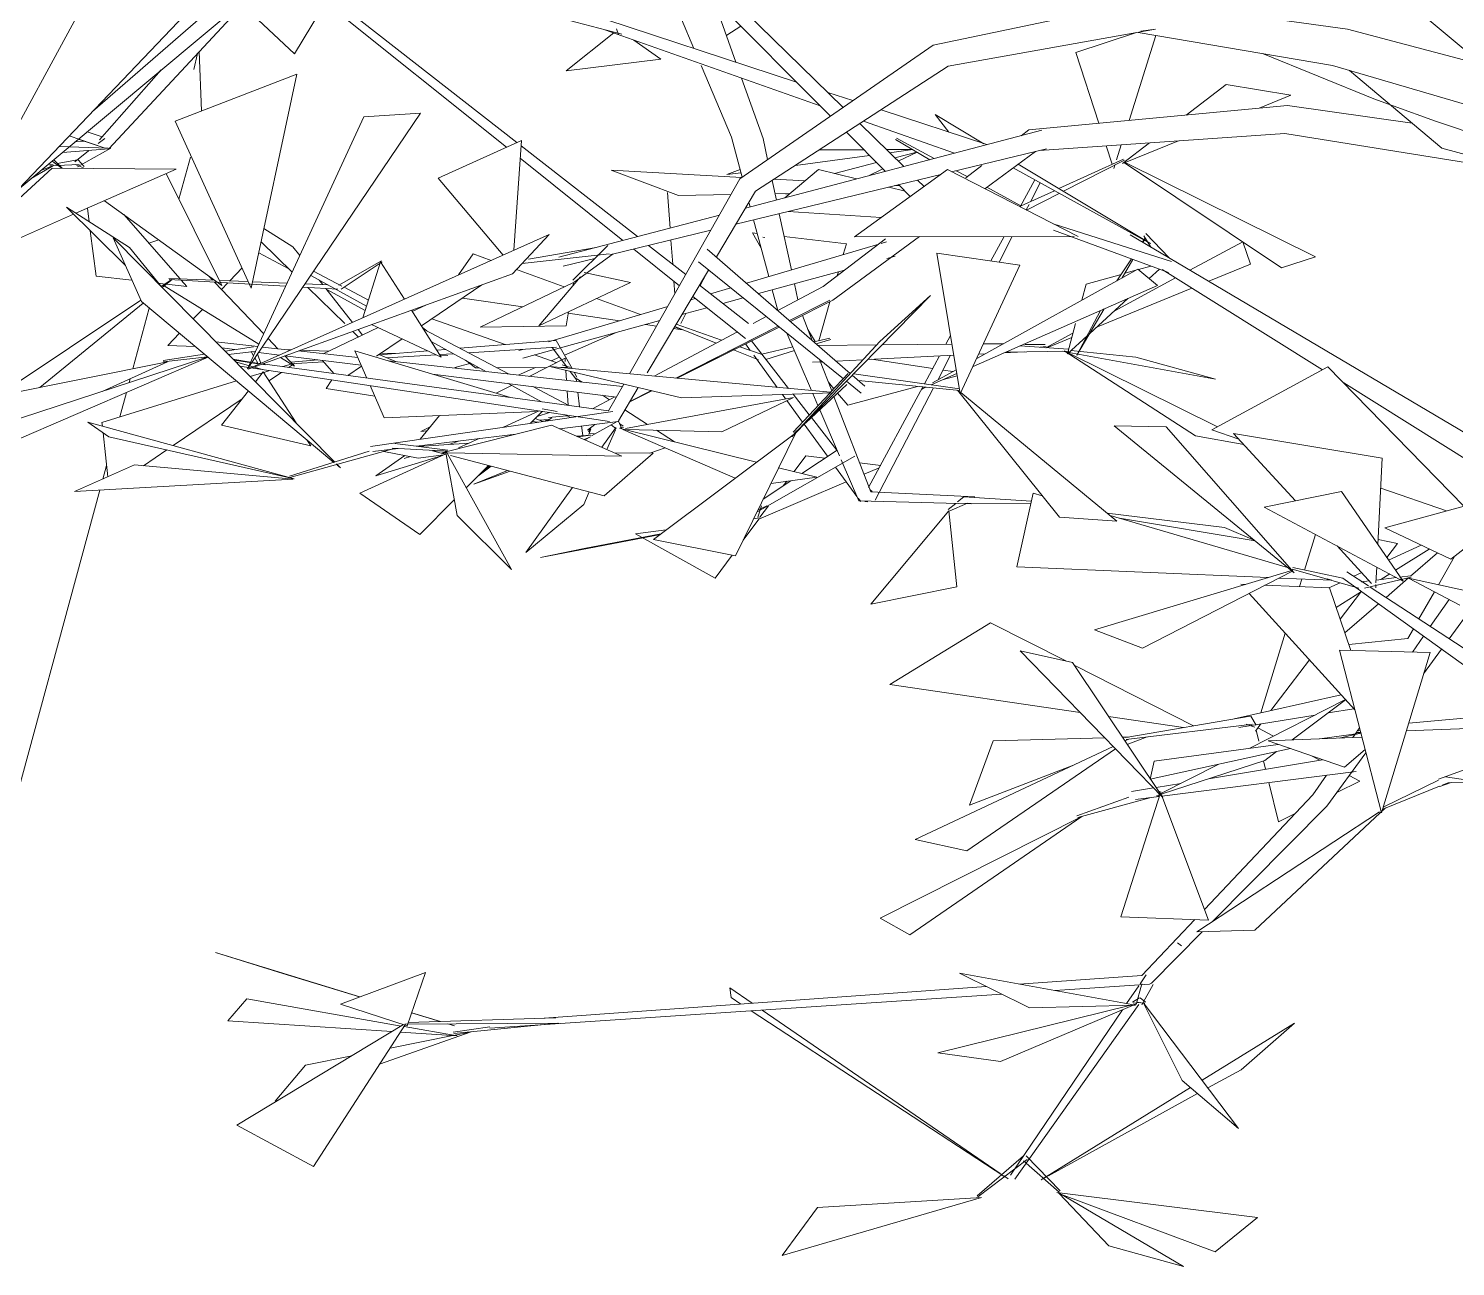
# Model space of a CAD drawing. Header units: millimetres. Extents: x 78096 to 288885, y -20632 to 149556.
# Drawn here: x 250779 to 251316, y 91794 to 92259 of the extents above; entities that cross this region are included whole.
import ezdxf

# ---------------------------------------------------------------- set-up
doc = ezdxf.new("R2010")
doc.units = ezdxf.units.MM
doc.layers.add('G-IMPT', color=8, linetype='Continuous', lineweight=9)
doc.layers.add('L-PLNT', color=71, linetype='Continuous', lineweight=9)

# ---------------------------------------------------------------- blocks, each defined once
blk = doc.blocks.new('ZZ-V - Tree Broadleaf 1 - 3dtree rotund SIMPLU-4826034-TOMH A-A')
at = {"layer": 'G-IMPT'}
for p, q in [((25630.05, 92245.21), (25528.63, 92330.19)), ((25303.89, 92306.9), (25384.49, 92226)), ((25308.05, 92308.74), (25389.27, 92229.31)), ((25182.88, 92249.42), (25201.32, 92279.81)), ((25106.95, 92227.8), (25163.09, 92276.54)), ((25173.56, 92278.8), (25113.08, 92213.76)), ((25233.92, 92275.75), (25306.03, 92256.79)), ((25078.88, 92198.36), (25165.77, 92270.92)), ((25194.64, 92268.8), (25262.68, 92214.33)), ((25502.34, 92269.26), (25423.09, 92252.69)), ((25578.98, 92258.67), (25502.34, 92269.26)), ((25049.01, 92167.67), (25101.65, 92264.66)), ((25141.61, 92264.16), (25050.22, 92168.31)), ((25182.88, 92249.42), (25163.3, 92267.77)), ((25290.83, 92265.38), (25371.73, 92238.81)), ((25207.92, 92261.8), (25266.53, 92216.08)), ((25299.64, 92258.47), (25380.6, 92229.9)), ((25304.03, 92258.86), (25304.73, 92256.76)), ((25506.76, 92258.67), (25428.81, 92244.77)), ((25573.36, 92245.07), (25500.19, 92257.5)), ((25501.18, 92257.93), (25506.76, 92258.67)), ((25661.13, 92237.02), (25578.98, 92258.67)), ((25285.05, 92243), (25303.02, 92257.28)), ((25310.56, 92254.62), (25320.74, 92247.44)), ((25423.09, 92252.69), (25350.44, 92202.46)), ((25285.05, 92243), (25320.74, 92247.44)), ((25588.83, 92232.54), (25546.98, 92249.55)), ((25132.78, 92243.37), (25109.58, 92217.12)), ((25183.82, 92241.84), (25138.01, 92224.17)), ((25183.82, 92241.84), (25166.65, 92161.35)), ((25428.81, 92244.77), (25356.36, 92197.79)), ((25653.15, 92221.66), (25573.36, 92245.07)), ((25614.49, 92213.99), (25579.73, 92243.21)), ((25383.52, 92234.94), (25392.94, 92231.85)), ((25596.13, 92229.88), (25588.83, 92232.54)), ((25230.28, 92227.16), (25165.25, 92131.01)), ((25209, 92225.73), (25165.25, 92131.01)), ((25209, 92225.73), (25230.28, 92227.16)), ((25403.52, 92228.37), (25443.27, 92215.32)), ((25423.84, 92226.67), (25428.98, 92220.01)), ((25423.84, 92226.67), (25442.22, 92215.66)), ((25556.38, 92230.01), (25459.15, 92220.9)), ((25603.32, 92223.38), (25556.38, 92230.01)), ((25612.13, 92224.08), (25596.13, 92229.88)), ((25104.93, 92220.12), (25110.57, 92218.24)), ((25166.65, 92161.35), (25138.01, 92224.17)), ((25352.53, 92191.39), (25464.02, 92220.71)), ((25390.52, 92219.94), (25405.18, 92205.24)), ((25395.53, 92223.19), (25412.05, 92207.04)), ((25396.98, 92224.13), (25431.16, 92212.07)), ((25459.15, 92220.9), (25456.2, 92218.65)), ((25612.13, 92224.08), (25642.28, 92214.03)), ((25112.83, 92213.94), (25094.36, 92214.59)), ((25098.14, 92218.56), (25111.39, 92214.05)), ((25111.39, 92214.05), (25098.14, 92218.56)), ((25103.89, 92216.61), (25100.36, 92216.3)), ((25101.6, 92217.34), (25111.28, 92214.04)), ((25109.04, 92215.72), (25111.52, 92217.64)), ((25236.96, 92202.7), (25268.28, 92216.86)), ((25268.28, 92216.86), (25265.43, 92175.58)), ((25268.14, 92214.82), (25311.87, 92180.7)), ((25555.37, 92219.49), (25463.07, 92213.11)), ((25646.67, 92204.83), (25555.37, 92219.49)), ((25092.36, 92209.62), (25095.48, 92206.45)), ((25093.69, 92208.27), (25101.36, 92209.57)), ((25113.08, 92213.76), (25095.64, 92212.36)), ((25100.24, 92208.86), (25105.48, 92212.94)), ((25101.31, 92207), (25113.84, 92214)), ((25103.8, 92207.03), (25101.52, 92209.55)), ((25267.82, 92210.22), (25306.46, 92179.28)), ((25430.09, 92205.09), (25465.8, 92213.77)), ((25461.68, 92212.77), (25442.54, 92198.72)), ((25726.27, 92183.76), (25614.49, 92213.99)), ((25091.79, 92206.48), (25048.31, 92166.55)), ((25083.85, 92202.51), (25092.33, 92207.4)), ((25087.51, 92205.57), (25092.33, 92207.4)), ((25090.78, 92207.77), (25092.13, 92208)), ((25090.92, 92207.35), (25101.91, 92207.83)), ((25091.72, 92209.09), (25095.36, 92206.45)), ((25091.79, 92206.48), (25138.45, 92206.06)), ((25103.54, 92206.61), (25100.45, 92207.84)), ((25138.45, 92206.06), (25100.71, 92189.52)), ((25134.81, 92204.17), (25155.63, 92162.35)), ((25348.93, 92185.37), (25425.97, 92204.09)), ((25380.01, 92205.97), (25367.35, 92195.29)), ((25380.01, 92205.97), (25394.35, 92202.39)), ((25393.56, 92180.68), (25428.49, 92205.91)), ((25428.49, 92205.91), (25477.7, 92180.74)), ((25441.41, 92207.4), (25435.41, 92202.83)), ((25453.2, 92206.55), (25504.96, 92178.01)), ((25455.1, 92207.95), (25504.61, 92178.29)), ((25236.96, 92202.7), (25261.38, 92173.77)), ((25350.44, 92202.46), (25308.96, 92129.11)), ((25406.48, 92199.36), (25412.54, 92197.84)), ((25410.15, 92200.25), (25414.54, 92195.84)), ((25417.23, 92201.97), (25419.7, 92199.56)), ((25155.63, 92162.35), (25111.43, 92194.22)), ((25356.36, 92197.79), (25341.58, 92173.07)), ((25099.84, 92189.14), (25049.98, 92167.28)), ((25097.13, 92191.81), (25120.85, 92176.57)), ((25097.13, 92191.81), (25119.3, 92169.88)), ((25105.67, 92186.33), (25105.01, 92191.41)), ((25139.91, 92164.83), (25118.7, 92188.98)), ((25282.38, 92172.95), (25342.72, 92188.81)), ((25403.56, 92187.9), (25368.57, 92190.14)), ((25108.32, 92165.8), (25106.11, 92182.93)), ((25182.31, 92176.93), (25171.43, 92183.73)), ((25301.58, 92173.87), (25339.47, 92183.08)), ((25468.27, 92185.57), (25512.73, 92171.35)), ((25468.34, 92183.2), (25511.69, 92167.18)), ((25114.7, 92180.2), (25198.06, 92095.94)), ((25114.7, 92180.2), (25125.36, 92156.29)), ((25128.15, 92178.21), (25131.88, 92179.48)), ((25278.69, 92181.51), (25167.92, 92132.01)), ((25182.03, 92167.34), (25170.36, 92178.72)), ((25182.31, 92176.93), (25184.93, 92173.61)), ((25278.69, 92181.51), (25264.86, 92166.71)), ((25287.62, 92164.34), (25300.81, 92177.33)), ((25316.11, 92177.4), (25330.09, 92166.49)), ((25352.93, 92163.2), (25402.64, 92177.9)), ((25405.25, 92179.88), (25381.72, 92161.98)), ((25417.98, 92180.7), (25385.39, 92156.79)), ((25393.56, 92180.68), (25476.2, 92180.74)), ((25403.56, 92178.17), (25405.55, 92178.76)), ((25497.26, 92181.38), (25626.76, 92104.86)), ((25502.92, 92180.21), (25501.88, 92178.65)), ((25502.05, 92178.55), (25502.97, 92180.12)), ((25502.43, 92181), (25505, 92176.81)), ((25503.14, 92181.85), (25511.86, 92172.75)), ((25120.85, 92176.57), (25133.02, 92161.68)), ((25169.5, 92174.68), (25180.79, 92168.55)), ((25215.61, 92171.62), (25199.57, 92162.45)), ((25268.56, 92170.67), (25301.25, 92174.21)), ((25270.96, 92172.21), (25296.32, 92176.61)), ((25284.01, 92169.6), (25295.89, 92172.49)), ((25292.77, 92166.98), (25302.82, 92174.27)), ((25310.51, 92176.04), (25327.71, 92162.27)), ((25391.97, 92129.22), (25338.16, 92176.05)), ((25405.73, 92172.5), (25407.27, 92172.92)), ((25407.44, 92172.97), (25408.85, 92173.35)), ((25424.47, 92174.55), (25455.77, 92170.02)), ((25424.47, 92174.55), (25433.35, 92121.58)), ((25497.7, 92172.35), (25492.22, 92164.12)), ((25494.26, 92165.24), (25498.29, 92172.13)), ((25163.2, 92168.92), (25158.57, 92164.09)), ((25165.45, 92130.91), (25264.86, 92166.71)), ((25190.07, 92167.7), (25200.74, 92162.1)), ((25215.84, 92171.25), (25200.5, 92160.91)), ((25208.59, 92150.19), (25215.28, 92171.29)), ((25224.26, 92157.18), (25215.28, 92171.29)), ((25288.11, 92163.59), (25292.62, 92166.87)), ((25309.31, 92163.42), (25291.83, 92167.18)), ((25338.64, 92168.16), (25315.52, 92129.48)), ((25389.35, 92127.29), (25334.87, 92171.19)), ((25357.42, 92159.29), (25389.83, 92168.15)), ((25455.77, 92170.02), (25433.35, 92121.58)), ((25439.51, 92134.9), (25500.16, 92168.52)), ((25507.46, 92162.37), (25500.16, 92168.52)), ((25509.23, 92168.29), (25569.59, 92130.65)), ((25121.79, 92164.28), (25108.32, 92165.8)), ((25134.22, 92162.89), (25131.81, 92163.16)), ((25132.81, 92161.94), (25136.73, 92164.55)), ((25133.16, 92161.54), (25136.85, 92164.55)), ((25133.93, 92162.16), (25169.53, 92140.27)), ((25142.42, 92161.97), (25134.74, 92162.83)), ((25135.67, 92164.99), (25152.91, 92164.31)), ((25179.59, 92162.06), (25135.73, 92164.61)), ((25142.42, 92161.97), (25140.33, 92164.35)), ((25150.75, 92165.87), (25152.2, 92164.34)), ((25152.89, 92163.61), (25171.34, 92144.2)), ((25154.69, 92164.24), (25165.53, 92163.81)), ((25157.84, 92163.33), (25155.49, 92160.88)), ((25167.16, 92163.75), (25180.14, 92163.23)), ((25199.25, 92160.91), (25186, 92161.68)), ((25186.87, 92162.97), (25195.36, 92162.63)), ((25201.79, 92148.07), (25187.94, 92161.57)), ((25189, 92166.11), (25210, 92154.62)), ((25192.24, 92164.34), (25193.53, 92162.7)), ((25194.74, 92161.17), (25204.76, 92148.47)), ((25201.59, 92161.65), (25210.71, 92156.85)), ((25230.63, 92147.17), (25253.43, 92162.6)), ((25287.89, 92163.52), (25252.81, 92146.63)), ((25290.5, 92165.62), (25274.78, 92147.18)), ((25309.31, 92163.42), (25274.78, 92147.18)), ((25287.68, 92162.32), (25287.89, 92163.52)), ((25335.24, 92162.47), (25353.7, 92148.07)), ((25339.42, 92159.21), (25346.97, 92161.44)), ((25381.72, 92161.98), (25364.7, 92152.95)), ((25507.46, 92162.37), (25438.13, 92131.91)), ((25070.98, 92120.72), (25125.12, 92156.82)), ((25087.19, 92123.98), (25126.04, 92155.72)), ((25197.74, 92095.84), (25125.36, 92156.29)), ((25195.02, 92160.81), (25209.47, 92152.96)), ((25331.97, 92157), (25333.66, 92157.5)), ((25332.72, 92158.25), (25352.58, 92142.35)), ((25344.02, 92155.62), (25351.61, 92157.7)), ((25384.22, 92156.88), (25369.04, 92149.17)), ((25384.22, 92156.88), (25369.06, 92149.16)), ((25385.39, 92156.79), (25369.45, 92148.81)), ((25422.07, 92158.54), (25369.97, 92105.4)), ((25422.07, 92158.54), (25403.07, 92141.25)), ((25148.27, 92153.34), (25144.82, 92149.75)), ((25238.1, 92135.43), (25226.89, 92153.04)), ((25227.21, 92152.54), (25232.53, 92155.07)), ((25278.48, 92141.19), (25323.28, 92154.43)), ((25285.06, 92147.19), (25285.97, 92152.44)), ((25328.63, 92151.42), (25338.04, 92153.99)), ((25360.36, 92150.65), (25355.48, 92148.07)), ((25477.19, 92136.14), (25487.41, 92153.56)), ((25477.19, 92136.14), (25486.04, 92152.96)), ((25193.75, 92136.69), (25214.43, 92146.49)), ((25207.01, 92142.97), (25204.84, 92145.09)), ((25206.85, 92145.82), (25208.53, 92143.69)), ((25211.94, 92147.65), (25238.1, 92135.43)), ((25231.01, 92146.57), (25232.68, 92145.3)), ((25231.38, 92145.98), (25263.7, 92128.98)), ((25234.57, 92149.84), (25262.1, 92140.14)), ((25285.06, 92147.19), (25252.81, 92146.63)), ((25268.76, 92135.04), (25320.28, 92149.13)), ((25349.6, 92144.95), (25318.15, 92128.27)), ((25364.84, 92147.04), (25326.39, 92127.52)), ((25364.86, 92147.02), (25326.53, 92127.51)), ((25365.25, 92146.71), (25326.81, 92127.48)), ((25139.65, 92144.36), (25135.22, 92139.74)), ((25135.22, 92139.74), (25145.61, 92139.38)), ((25153.35, 92141.14), (25169.13, 92139.4)), ((25173, 92142.46), (25176.7, 92138.56)), ((25213.74, 92135.75), (25223.41, 92142.29)), ((25234.37, 92141.29), (25255.12, 92129.93)), ((25245.13, 92138.75), (25281.17, 92141.7)), ((25287.3, 92131.09), (25281.39, 92141.62)), ((25369.97, 92105.4), (25403.07, 92141.25)), ((25072.94, 92110.26), (25150.3, 92135.46)), ((25150.42, 92135.36), (25075.62, 92103.06)), ((25133.49, 92134.12), (25149.06, 92136.49)), ((25133.57, 92133.67), (25150.22, 92135.53)), ((25155.61, 92138.85), (25160.52, 92138.24)), ((25156.78, 92137.67), (25167.56, 92139.32)), ((25158.03, 92136.4), (25167.88, 92137.5)), ((25159.72, 92134.7), (25166.41, 92133.51)), ((25160.08, 92134.33), (25166.39, 92133.47)), ((25160.38, 92134.26), (25169.16, 92132.93)), ((25167.53, 92135.93), (25166.65, 92137.5)), ((25166.82, 92137.46), (25168.16, 92137.29)), ((25169.11, 92133.1), (25168, 92135.08)), ((25170.29, 92133.07), (25169.06, 92136.64)), ((25169.4, 92137.14), (25177.22, 92136.17)), ((25170.8, 92139.21), (25181.42, 92138.04)), ((25177.62, 92135.29), (25182.9, 92132.04)), ((25179.25, 92135.88), (25182.9, 92132.04)), ((25179.32, 92135.9), (25207.99, 92132.34)), ((25180.26, 92138.17), (25181.6, 92138.13)), ((25181.65, 92133.56), (25191.64, 92134.37)), ((25184.36, 92137.72), (25206.71, 92135.26)), ((25185.15, 92138), (25195.74, 92137.63)), ((25197.77, 92129.21), (25193.39, 92134.15)), ((25210.09, 92127.54), (25205.61, 92137.78)), ((25205.61, 92137.78), (25264.15, 92120.2)), ((25214.64, 92136.36), (25221.26, 92133.66)), ((25214.85, 92136.27), (25233.09, 92137.76)), ((25215.51, 92136.95), (25220.82, 92136.76)), ((25236.23, 92136.3), (25217.61, 92135.15)), ((25218.22, 92133.99), (25306.24, 92124.3)), ((25236.43, 92138.04), (25239.8, 92138.31)), ((25242.74, 92136.7), (25237.49, 92136.38)), ((25237.62, 92136.18), (25240.55, 92136.07)), ((25247.18, 92134.28), (25250.95, 92131.41)), ((25281.52, 92139.1), (25248.36, 92137.05)), ((25267.34, 92137.89), (25268.77, 92138.31)), ((25271.15, 92128.16), (25284.7, 92135.07)), ((25273.15, 92136.24), (25281.34, 92133.36)), ((25285.71, 92131.24), (25279.84, 92139.03)), ((25284.7, 92135.07), (25284.78, 92133.79)), ((25135.19, 92133.64), (25063.4, 92119.19)), ((25110.58, 92122.52), (25135.19, 92133.64)), ((25160.76, 92133.65), (25170.93, 92130.78)), ((25162.38, 92132.01), (25301.45, 92111.23)), ((25167.64, 92131.89), (25165.45, 92130.91)), ((25170.89, 92129.49), (25166.28, 92128.07)), ((25166.87, 92133.41), (25170.07, 92132.97)), ((25168.23, 92126.1), (25171.18, 92129.87)), ((25170.51, 92132.73), (25171.94, 92132.51)), ((25170.88, 92132.86), (25301.04, 92115.19)), ((25171.18, 92129.87), (25183.49, 92110.67)), ((25173.6, 92130.33), (25171.33, 92129.63)), ((25173.32, 92126.52), (25177.98, 92129.68)), ((25181.65, 92132.81), (25178.47, 92131.83)), ((25180.72, 92131.53), (25182.9, 92133)), ((25193.82, 92133.67), (25181.65, 92132.92)), ((25203.02, 92128.5), (25208.15, 92131.97)), ((25234.84, 92129), (25304.03, 92120.4)), ((25252.42, 92131.41), (25250.95, 92131.41)), ((25277.6, 92131.45), (25259.07, 92131.42)), ((25328.49, 92120.13), (25278.98, 92131.85)), ((25384.56, 92122.21), (25278.98, 92131.85)), ((25285.54, 92131.47), (25283.23, 92131.46)), ((25283.63, 92132.55), (25285.11, 92132.03)), ((25285, 92130.43), (25285.25, 92126.61)), ((25285.46, 92131.91), (25286.71, 92131.47)), ((25288.69, 92127.27), (25286.6, 92130.05)), ((25289.1, 92127.87), (25288.08, 92129.7)), ((25384.31, 92121.95), (25391.18, 92129.24)), ((25433.04, 92123.47), (25393.25, 92129.15)), ((25432.07, 92129.24), (25422.39, 92124.99)), ((25422.93, 92125.7), (25431.84, 92130.64)), ((25571.63, 92131.76), (25527.9, 92108.03)), ((25571.63, 92131.76), (25622.75, 92079.36)), ((25161.07, 92126.47), (25110.51, 92110.87)), ((25196.98, 92126.84), (25194.86, 92123.58)), ((25213.1, 92120.68), (25194.86, 92123.58)), ((25216.63, 92112.61), (25211.34, 92124.69)), ((25258.72, 92121.83), (25264.52, 92124.79)), ((25263.28, 92125.46), (25275.79, 92118.62)), ((25272.6, 92124.3), (25286.07, 92117.22)), ((25289.04, 92126.19), (25288.9, 92127.42)), ((25288.9, 92127.42), (25291.16, 92125.96)), ((25306.78, 92125.27), (25301.07, 92115.16)), ((25312.23, 92123.98), (25304.72, 92111.42)), ((25375.18, 92110.71), (25390.65, 92125.05)), ((25396.02, 92121.91), (25390.51, 92126.35)), ((25397.46, 92124.45), (25392.7, 92128.58)), ((25433.14, 92122.85), (25395, 92126.59)), ((25418.81, 92123.42), (25420.09, 92124.13)), ((25420.37, 92124.1), (25418.81, 92123.42)), ((25577.57, 92125.68), (25626.24, 92095.32)), ((25137.28, 92102.15), (25163.2, 92119.68)), ((25155.5, 92109.84), (25165.57, 92122.71)), ((25285.5, 92122.7), (25285.85, 92117.33)), ((25290.11, 92116.67), (25289.49, 92122.2)), ((25303.43, 92120.47), (25295.01, 92116.01)), ((25298.76, 92121.05), (25301.36, 92119.37)), ((25370.6, 92120.27), (25307.37, 92108.53)), ((25317.38, 92122.76), (25309, 92118.57)), ((25317.26, 92122.79), (25309.01, 92118.59)), ((25317.14, 92122.82), (25309.1, 92118.74)), ((25328.49, 92120.13), (25385.24, 92121.94)), ((25370.6, 92120.27), (25343.7, 92107.36)), ((25370.42, 92107.19), (25384.27, 92121.91)), ((25432.29, 92122.99), (25470.71, 92075.18)), ((25492.2, 92073.78), (25433.49, 92122.12)), ((25211.5, 92101.82), (25302.64, 92114.95)), ((25216.63, 92112.61), (25274.31, 92114.9)), ((25230.13, 92104.51), (25237.43, 92113.44)), ((25274.94, 92115.19), (25261.57, 92109.04)), ((25271.56, 92110.48), (25276.07, 92115.02)), ((25274.2, 92113.14), (25278.82, 92114.61)), ((25276.04, 92116.01), (25281.75, 92114.92)), ((25277.94, 92111.4), (25279.71, 92112.59)), ((25285.39, 92113.36), (25278.4, 92112.65)), ((25284.73, 92113.72), (25286.68, 92112.66)), ((25307.21, 92115.59), (25315.74, 92110.08)), ((25105.17, 92110.93), (25113.1, 92105.42)), ((25105.17, 92110.93), (25182.85, 92089.69)), ((25110.66, 92109.43), (25110.51, 92110.87)), ((25155.5, 92109.84), (25189.02, 92102.05)), ((25230.47, 92107.44), (25233.99, 92109.23)), ((25230.47, 92107.44), (25232.7, 92107.65)), ((25238.35, 92099.48), (25279.53, 92109.87)), ((25261.02, 92108.96), (25262.23, 92109.34)), ((25274.55, 92110.91), (25272.33, 92111.26)), ((25273.43, 92112.36), (25276.35, 92111.17)), ((25275.08, 92111.69), (25278.38, 92112)), ((25277.09, 92111.46), (25278.38, 92112)), ((25305.99, 92098.19), (25279.53, 92109.87)), ((25282.62, 92108.5), (25304.67, 92111.2)), ((25291.32, 92105.88), (25290.91, 92109.52)), ((25295.83, 92110.12), (25293.16, 92107.88)), ((25293.52, 92107.26), (25294.3, 92108.53)), ((25293.62, 92106.32), (25294.37, 92108.44)), ((25304.25, 92111.16), (25294.58, 92105.82)), ((25298.49, 92101.5), (25303.66, 92108.66)), ((25300.45, 92100.63), (25303.62, 92108.09)), ((25303.87, 92108.49), (25302.05, 92109.95)), ((25303.16, 92109.05), (25303.93, 92108.83)), ((25305.99, 92108.45), (25304.84, 92111.35)), ((25306.52, 92108.37), (25305.22, 92108.69)), ((25306.59, 92109.39), (25305.26, 92110.28)), ((25306.71, 92108.96), (25305.35, 92108.85)), ((25348.69, 92089.89), (25306.43, 92108.17)), ((25356.7, 92095.89), (25306.53, 92108.37)), ((25343.7, 92107.36), (25307.37, 92108.16)), ((25319.12, 92107.9), (25325.82, 92103.57)), ((25370.82, 92106.67), (25373.07, 92108.76)), ((25510.82, 92109.18), (25491.22, 92109.53)), ((25491.22, 92109.53), (25558.95, 92054.3)), ((25510.82, 92109.18), (25558.95, 92054.3)), ((25538.11, 92104.51), (25527.9, 92108.03)), ((25112.66, 92090.38), (25110.93, 92106.94)), ((25113.1, 92105.42), (25182.85, 92089.69)), ((25187.54, 92104.36), (25189.02, 92102.05)), ((25240.63, 92100.46), (25220.61, 92102.94)), ((25228.85, 92101.92), (25266.12, 92106.48)), ((25229.51, 92101.84), (25248.64, 92103.09)), ((25240.95, 92102.59), (25244.66, 92103.77)), ((25252.35, 92104.8), (25244.66, 92101.26)), ((25288.91, 92105.73), (25294.4, 92106.09)), ((25294.28, 92106.02), (25289.64, 92105.4)), ((25294.24, 92105.41), (25291.83, 92104.44)), ((25292.11, 92104.31), (25294.24, 92105.41)), ((25294.04, 92106.51), (25295.6, 92106.63)), ((25317.93, 92066.81), (25371.31, 92106.85)), ((25348.84, 92060.75), (25371.44, 92106.95)), ((25592.06, 92097.4), (25536.08, 92106.71)), ((25559.41, 92081.39), (25536.08, 92106.71)), ((25126.07, 92094.57), (25134.86, 92100.51)), ((25180.99, 92090.6), (25211.02, 92100)), ((25181.18, 92090.2), (25219.57, 92100.79)), ((25239.57, 92098.92), (25207.55, 92084.2)), ((25212.44, 92099.92), (25221.94, 92101.08)), ((25213.45, 92090.78), (25238.56, 92098.46)), ((25224.39, 92098.42), (25213.45, 92090.78)), ((25216.53, 92099.95), (25229.44, 92097.44)), ((25240.41, 92100.04), (25219.69, 92101.2)), ((25224.22, 92097.28), (25226.5, 92098.01)), ((25239.12, 92098.72), (25229.44, 92097.44)), ((25239.2, 92100.11), (25234.86, 92100.16)), ((25234.86, 92100.16), (25239.97, 92098.82)), ((25239.86, 92099.45), (25238.35, 92099.48)), ((25239.72, 92100.23), (25244.08, 92075.84)), ((25264.49, 92055.55), (25239.78, 92100.14)), ((25305.99, 92098.19), (25240.43, 92099.44)), ((25241.56, 92098.4), (25299.43, 92083.22)), ((25317.83, 92099.25), (25299.43, 92083.22)), ((25317.83, 92099.25), (25303.21, 92099.41)), ((25316.61, 92099.27), (25322.39, 92101.27)), ((25592.06, 92097.4), (25590.4, 92064.93)), ((25122.73, 92094.87), (25100.23, 92084.85)), ((25122.73, 92094.87), (25182.43, 92089.57)), ((25198.71, 92095.29), (25200.19, 92093.8)), ((25200.19, 92093.8), (25198.96, 92094.82)), ((25247.49, 92086.23), (25255.85, 92094.65)), ((25263.04, 92092.77), (25250.38, 92087.64)), ((25264.01, 92092.51), (25250.38, 92087.64)), ((25251.86, 92090.63), (25256.86, 92094.39)), ((25256.37, 92094.52), (25254, 92092.79)), ((25379.34, 92090.26), (25365.02, 92093.82)), ((25182.43, 92089.57), (25100.23, 92084.85)), ((25269.93, 92062), (25287.53, 92086.34)), ((25379.34, 92090.26), (25362.14, 92087.92)), ((25616.19, 92077.57), (25591.48, 92086.09)), ((25652.88, 92087.61), (25593.07, 92071.24)), ((25617.79, 92059.38), (25654.66, 92088.1)), ((25230.12, 92068.73), (25207.55, 92084.2)), ((25230.12, 92068.73), (25243.02, 92081.73)), ((25291.71, 92080), (25293.71, 92084.72)), ((25460.8, 92084.29), (25454.55, 92056.51)), ((25460.8, 92084.29), (25464.18, 92083.31)), ((25576.66, 92084.84), (25547.65, 92079.04)), ((25576.66, 92084.84), (25599.89, 92051.17)), ((25264.49, 92055.55), (25244.08, 92075.84)), ((25291.71, 92080), (25269.93, 92062)), ((25492.2, 92073.78), (25470.71, 92075.18)), ((25489.68, 92075.86), (25556.45, 92056.35)), ((25598.4, 92051.97), (25547.65, 92079.04)), ((25617.79, 92059.38), (25593.07, 92071.24)), ((25317.93, 92066.81), (25348.84, 92060.75)), ((25566.9, 92068.77), (25562.8, 92055.36)), ((25588.03, 92050.34), (25575.04, 92064.43)), ((25590.5, 92066.83), (25597.8, 92065.36)), ((25593.77, 92060.05), (25597.8, 92065.36)), ((25594.45, 92059.07), (25606.65, 92064.73)), ((25609.74, 92063.24), (25597.07, 92055.27)), ((25602.7, 92053.03), (25612.82, 92061.76)), ((25613.16, 92049.84), (25619.18, 92060.46)), ((25454.55, 92056.51), (25549.11, 92052.5)), ((25558.39, 92055.28), (25483.83, 92032.93)), ((25501.84, 92026.02), (25558.28, 92054.97)), ((25558.11, 92055.74), (25583.22, 92048.58)), ((25558.39, 92056.29), (25577.2, 92052.34)), ((25578.75, 92054.7), (25586.9, 92049.37)), ((25581.35, 92053), (25584.31, 92054.37)), ((25589.97, 92056.47), (25589.66, 92050.52)), ((25594.84, 92053.87), (25591.55, 92051.8)), ((25540.62, 92049.95), (25538.81, 92050.03)), ((25572.18, 92048.62), (25547.9, 92049.64)), ((25553.13, 92052.33), (25573.11, 92051.48)), ((25561.76, 92051.96), (25560.89, 92049.1)), ((25571.28, 92052.01), (25573.11, 92051.48)), ((25571.92, 92048.63), (25576.16, 92050.59)), ((25572.18, 92048.62), (25580.27, 92025.06)), ((25577.2, 92052.33), (25630.66, 92013.91)), ((25587.19, 92051.25), (25584.06, 92050.86)), ((25602.92, 92052.62), (25585.33, 92048.57)), ((25587.54, 92048.95), (25633.62, 92018.78)), ((25589.63, 92049.97), (25589.57, 92048.67)), ((25597.36, 92052.53), (25589.72, 92051.57)), ((25593.46, 92045.07), (25601.97, 92052.41)), ((25602.61, 92053.18), (25598.55, 92052.67)), ((25599.89, 92051.17), (25598.62, 92051.86)), ((25621.23, 92042.17), (25601.97, 92052.29)), ((25651.38, 92041.47), (25601.97, 92052.29)), ((25581.73, 92002.79), (25541.94, 92046.59)), ((25584.3, 92047.23), (25574.73, 92041.21)), ((25576.21, 92036.88), (25583.84, 92046.94)), ((25605.86, 92036.96), (25611.66, 92047.2)), ((25617.16, 92044.31), (25610.1, 92034.18)), ((25577.98, 92031.72), (25590.66, 92042.66)), ((25626.4, 92042.05), (25617.24, 92029.51)), ((25406.84, 92012.37), (25444.68, 92035.55)), ((25473.24, 92021.04), (25444.68, 92035.55)), ((25501.84, 92026.02), (25483.83, 92032.93)), ((25601.69, 92029.61), (25603.75, 92033.25)), ((25555.55, 92031.6), (25546.42, 92001.69)), ((25601.69, 92029.61), (25579.49, 92027.34)), ((25607.54, 92030.52), (25603.36, 92024.52)), ((25455.81, 92025), (25475.5, 92020.53)), ((25455.81, 92025), (25509.53, 91969.86)), ((25550.18, 92002.52), (25564.64, 92021.6)), ((25610.03, 92024.37), (25575.91, 92025.16)), ((25591.79, 91964.12), (25575.91, 92025.16)), ((25610.03, 92024.37), (25591.79, 91964.12)), ((25614.38, 92025.61), (25607.59, 92016.31)), ((25475.5, 92020.53), (25509.53, 91969.86)), ((25521.01, 91996.76), (25476.15, 92019.56)), ((25406.84, 92012.37), (25478.37, 92001.84)), ((25536.29, 91999.44), (25576.64, 92008.39)), ((25578.24, 92006.64), (25542.29, 91988.37)), ((25578.28, 92006.58), (25558.15, 91991.47)), ((25489.11, 92000.26), (25517.27, 91996.12)), ((25495.54, 91992.37), (25542.38, 92000.45)), ((25538.14, 91996.15), (25566.8, 92000.82)), ((25544.62, 91997.05), (25542.67, 92000.45)), ((25571.67, 92001.62), (25581.36, 92003.2)), ((25601.98, 91997.79), (25632.04, 92000.54)), ((25495.76, 91991.62), (25543.3, 91997.36)), ((25544.16, 91996.3), (25540.84, 91997.36)), ((25544.31, 91994.77), (25546.36, 91997.49)), ((25545.56, 91991.05), (25544.56, 91995.11)), ((25551.19, 91992.89), (25545.23, 91996)), ((25582.45, 91994.53), (25580.96, 91992.39)), ((25582.43, 91994.74), (25583.77, 91994.97)), ((25583.49, 91996.02), (25582.62, 91994.77)), ((25601.09, 91994.85), (25633.86, 91996.08)), ((25436.81, 91966.97), (25445.72, 91991.14)), ((25487.66, 91992.31), (25445.72, 91991.14)), ((25496.64, 91992.56), (25494.33, 91992.49)), ((25495.28, 91991.08), (25496.77, 91991.77)), ((25496.16, 91989.76), (25503.58, 91992.61)), ((25506.23, 91983.53), (25552.89, 91989.79)), ((25584.4, 91992.53), (25549.08, 91991.1)), ((25577.82, 91981.22), (25549.08, 91991.1)), ((25568.52, 91991.89), (25584.03, 91993.97)), ((25575.84, 91992.18), (25584.03, 91993.96)), ((25583.94, 91994.3), (25582.47, 91994.23)), ((25416.39, 91954.06), (25490.88, 91989.01)), ((25435.8, 91949.73), (25491.69, 91988.18)), ((25504.71, 91976.71), (25557.52, 91988.2)), ((25508.85, 91971.06), (25547.92, 91983.78)), ((25526.72, 91976.88), (25569.62, 91984.04)), ((25552.28, 91987.06), (25547.92, 91983.78)), ((25568.53, 91983.86), (25565.39, 91985.49)), ((25585.93, 91986.66), (25571.22, 91966.54)), ((25577.82, 91981.22), (25585.61, 91987.87)), ((25436.81, 91966.97), (25475.91, 91981.99)), ((25504.71, 91976.71), (25506.23, 91983.53)), ((25530.3, 91982.28), (25508.75, 91971.32)), ((25509.13, 91970.31), (25582.2, 91979.58)), ((25548.15, 91980.46), (25547.38, 91983.61)), ((25628.76, 91982.42), (25613.14, 91976.71)), ((25497.67, 91972.03), (25506.06, 91973.43)), ((25507.03, 91973.59), (25516.24, 91975.13)), ((25553, 91960.66), (25549.39, 91975.42)), ((25571.05, 91978.17), (25565.9, 91970.78)), ((25583.57, 91976.02), (25575, 91971.72)), ((25583.57, 91976.02), (25579.6, 91978.09)), ((25592.24, 91965.47), (25613.62, 91974.05)), ((25592.43, 91966.25), (25613.2, 91976.37)), ((25617.96, 91975.45), (25613.64, 91973.96)), ((25614.62, 91974.45), (25616.8, 91975.33)), ((25625.88, 91976.07), (25615.85, 91977.55)), ((25626.16, 91975.52), (25617.02, 91975.28)), ((25477.2, 91962.98), (25496.73, 91969.9)), ((25477.49, 91962.32), (25504.59, 91969.73)), ((25508.63, 91971.64), (25493.7, 91925.01)), ((25499.29, 91969.06), (25508.17, 91970.19)), ((25507.13, 91970.5), (25508.4, 91970.91)), ((25509.29, 91971.08), (25507.52, 91970.26)), ((25508.9, 91971.77), (25507.58, 91972.34)), ((25526.64, 91923.72), (25509.08, 91970.46)), ((25565.9, 91970.78), (25525.13, 91927.73)), ((25403.26, 91924.42), (25479.02, 91962.67)), ((25414.37, 91918.17), (25479.02, 91962.67)), ((25590.95, 91964.39), (25522.27, 91919.26)), ((25571.22, 91966.54), (25528.05, 91923.06)), ((25544.18, 91919.99), (25593.25, 91965.88)), ((25559.32, 91963.84), (25553, 91960.66)), ((25435.8, 91949.73), (25416.39, 91954.06)), ((25526.64, 91923.72), (25493.7, 91925.01)), ((25403.26, 91924.42), (25414.37, 91918.17)), ((25521.52, 91923.92), (25501.67, 91902.95)), ((25524.35, 91919.33), (25505.19, 91900.04)), ((25544.18, 91919.99), (25522.27, 91919.26)), ((25515.07, 91915.19), (25516.57, 91914.11)), ((25153.18, 91911.59), (25178.51, 91903.68)), ((25153.18, 91911.59), (25207.52, 91894.89)), ((25178.51, 91903.68), (25207.42, 91894.85)), ((25232.14, 91904.05), (25200.24, 91892.18)), ((25232.14, 91904.05), (25225.32, 91883.96)), ((25432.99, 91903.72), (25459.39, 91890.76)), ((25432.99, 91903.72), (25499.2, 91891.74)), ((25443.08, 91898.77), (25276.83, 91886.88)), ((25346.69, 91898.23), (25347.13, 91894.59)), ((25346.69, 91898.23), (25355.09, 91892.47)), ((25501.67, 91902.95), (25455.47, 91899.65)), ((25504.48, 91899.61), (25468.85, 91897.23)), ((25495.91, 91892.34), (25500.45, 91899.05)), ((25499.5, 91891.99), (25501.6, 91899.8)), ((25500.93, 91899.75), (25503.19, 91903.09)), ((25501.65, 91891.93), (25505.94, 91899.57)), ((25504.48, 91899.61), (25505.19, 91900.04)), ((25157.88, 91885.84), (25164.97, 91894.1)), ((25223.05, 91883.9), (25164.97, 91894.1)), ((25448.92, 91895.9), (25256.36, 91883.07)), ((25347.13, 91894.59), (25350.84, 91892.17)), ((25498.16, 91892.93), (25500.71, 91894.53)), ((25498.39, 91892.51), (25501.14, 91892.75)), ((25501.21, 91892.65), (25499.98, 91892.81)), ((25502.99, 91892.86), (25501.04, 91894.53)), ((25502.73, 91892.44), (25501.42, 91892.62)), ((25516.83, 91863.42), (25502.13, 91892.7)), ((25537.98, 91845.4), (25502.13, 91892.7)), ((25225.32, 91883.96), (25200.24, 91892.18)), ((25226.98, 91888.87), (25237.73, 91885.59)), ((25226.99, 91888.9), (25237.77, 91885.59)), ((25354.74, 91889.62), (25449.76, 91827.5)), ((25358.84, 91889.9), (25448.35, 91828.51)), ((25424.86, 91873.8), (25497.43, 91891.7)), ((25448.5, 91870.53), (25499.56, 91892.23)), ((25452.27, 91827.83), (25494.33, 91890.01)), ((25453.84, 91826.35), (25500.46, 91891.96)), ((25459.39, 91890.76), (25499.2, 91891.74)), ((25498.26, 91891.91), (25499.56, 91892.23)), ((25157.88, 91885.84), (25219.57, 91881.81)), ((25223.91, 91884.42), (25161.2, 91846.66)), ((25190.02, 91831.05), (25224.72, 91884.63)), ((25244.07, 91880.2), (25224.12, 91883.71)), ((25224.45, 91884.63), (25282.28, 91884.95)), ((25281.15, 91887.02), (25225.73, 91885.19)), ((25240.58, 91884.72), (25243.07, 91883.96)), ((25241.18, 91884.54), (25243.07, 91883.96)), ((25242.65, 91881.64), (25256.37, 91883.56)), ((25242.85, 91881.15), (25281.97, 91884.95)), ((25559.05, 91885.01), (25524.26, 91863.51)), ((25559.05, 91885.01), (25538.95, 91867.49)), ((25214.94, 91869.53), (25249.42, 91881.68)), ((25242.53, 91880.3), (25218.85, 91875.57)), ((25222.75, 91881.6), (25244.07, 91880.2)), ((25249.42, 91881.68), (25243.41, 91880.48)), ((25204.43, 91872.69), (25187.09, 91869.22)), ((25424.86, 91873.8), (25448.5, 91870.53)), ((25175.6, 91855.67), (25187.09, 91869.22)), ((25538.95, 91867.49), (25526.46, 91860.61)), ((25519.9, 91860.81), (25465.33, 91827.08)), ((25516.83, 91863.42), (25537.98, 91845.4)), ((25175.6, 91855.67), (25176.97, 91856.16)), ((25522.61, 91858.49), (25466.53, 91827.63)), ((25190.02, 91831.05), (25161.2, 91846.66)), ((25439.64, 91820.07), (25457.14, 91835.1)), ((25439.97, 91819.72), (25458.5, 91833.68)), ((25470.87, 91821.88), (25458.1, 91835.12)), ((25470.57, 91821.49), (25457.15, 91833.27)), ((25449.66, 91827.62), (25451.37, 91826.45)), ((25449.87, 91827.43), (25451.37, 91826.45)), ((25465.31, 91827.06), (25463.73, 91826.09)), ((25465.38, 91827), (25463.73, 91826.09)), ((25366.31, 91797.61), (25441.3, 91819.4)), ((25379.68, 91815.68), (25441.3, 91819.4)), ((25470.95, 91820.76), (25469.65, 91821.25)), ((25469.65, 91821.25), (25545.18, 91811.92)), ((25470.2, 91821.3), (25517.26, 91793.5)), ((25489.19, 91801.24), (25470.58, 91820.9)), ((25529.15, 91798.97), (25471.38, 91820.6)), ((25379.68, 91815.68), (25366.31, 91797.61)), ((25529.15, 91798.97), (25545.18, 91811.92)), ((25489.19, 91801.24), (25517.26, 91793.5))]:
    blk.add_line(p, q, dxfattribs=at)
blk = doc.blocks.new('ZZ-V - Tree Broadleaf 2 - 3dtree rotund SIMPLU-4826084-TOMH A-A')
at = {"layer": 'G-IMPT'}
for p, q in [((25328.45, 92262.46), (25333.11, 92251.49)), ((25343.37, 92261.83), (25348.91, 92246.31)), ((25350.78, 92259.84), (25345.57, 92256.51)), ((25476.84, 92249.94), (25499.22, 92257.33)), ((25496.8, 92224.42), (25506.94, 92256.35)), ((25146.39, 92249.58), (25145, 92243.52)), ((25147.91, 92227.99), (25147.1, 92250.35)), ((25476.84, 92249.94), (25485.48, 92223.36)), ((25335.85, 92245.04), (25347.29, 92218.1)), ((25351.04, 92240.33), (25359.15, 92217.63)), ((25533.35, 92237.87), (25518.31, 92226.44)), ((25533.35, 92237.87), (25557.72, 92233.84)), ((25545.79, 92229.01), (25557.72, 92233.84)), ((25347.29, 92218.1), (25351.31, 92203.07)), ((25359.15, 92217.63), (25360.87, 92209.67)), ((25409.01, 92217.25), (25421.93, 92209.64)), ((25409.34, 92217.74), (25423.49, 92210.05)), ((25488.25, 92214.85), (25490.49, 92207.93)), ((25492.09, 92209.62), (25493.88, 92215.24)), ((25504.53, 92215.97), (25494.31, 92208.21)), ((25495.34, 92208.63), (25515.37, 92216.72)), ((25139.46, 92194.84), (25143.75, 92210.61)), ((25371.31, 92207.48), (25399.2, 92211.23)), ((25380.29, 92213.31), (25397.06, 92213.38)), ((25405.52, 92213.42), (25415.43, 92213.47)), ((25406.73, 92212.24), (25415.51, 92213.42)), ((25408.66, 92210.35), (25417.02, 92212.53)), ((25410.01, 92209.03), (25417.1, 92212.48)), ((25494.78, 92209.89), (25470.44, 92198.76)), ((25495.09, 92209.42), (25472.11, 92197.76)), ((25327.41, 92196.22), (25302.01, 92205.67)), ((25302.01, 92205.67), (25351.22, 92203)), ((25350.55, 92205.92), (25345.56, 92204.03)), ((25345.56, 92204.03), (25350.86, 92204.74)), ((25386.08, 92204.46), (25401.85, 92208.57)), ((25398.78, 92203.55), (25404.21, 92206.2)), ((25431.83, 92205.51), (25435.97, 92203.26)), ((25491.03, 92206.28), (25491.43, 92207.53)), ((25554.09, 92169.01), (25494.71, 92208.7)), ((25566.94, 92173.07), (25495.4, 92208.6)), ((25362.57, 92201.82), (25364.16, 92194.45)), ((25363.38, 92202.35), (25374.97, 92201.72)), ((25408.69, 92199.89), (25410.6, 92199.79)), ((25443.29, 92199.28), (25456.07, 92192.33)), ((25461.33, 92202.06), (25455.84, 92191.92)), ((25463.4, 92200.92), (25459.72, 92193.85)), ((25323.24, 92197.35), (25324.2, 92183.94)), ((25327.41, 92196.22), (25347.08, 92196.52)), ((25353.84, 92193.59), (25354.31, 92191.86)), ((25363.66, 92196.78), (25369.22, 92196.87)), ((25369.17, 92196.83), (25367.65, 92196.84)), ((25468.74, 92197.98), (25456.22, 92192.25)), ((25470.56, 92196.98), (25458.21, 92190.71)), ((25365.27, 92189.34), (25369.84, 92168.2)), ((25459.2, 92192.84), (25458.12, 92190.76)), ((25355.61, 92187), (25361.3, 92165.68)), ((25324.52, 92179.44), (25325.17, 92170.33)), ((25355.14, 92182.11), (25358.45, 92176.37)), ((25355.14, 92182.11), (25356.97, 92181.89)), ((25359.03, 92180.57), (25359.78, 92180.35)), ((25367.14, 92180.71), (25390.48, 92178)), ((25389.33, 92173.96), (25390.48, 92178)), ((25449.79, 92180.72), (25444.85, 92171.6)), ((25452.9, 92180.73), (25447.93, 92171.15)), ((25519.7, 92168.12), (25539.55, 92178.81)), ((25542.54, 92170.38), (25539.55, 92178.81)), ((25250.09, 92174.24), (25244.66, 92166.35)), ((25250.09, 92174.24), (25256.9, 92171.77)), ((25566.94, 92173.07), (25554.09, 92169.01)), ((25266.37, 92168.33), (25284.34, 92161.81)), ((25335.48, 92162.29), (25337.59, 92166.4)), ((25387.08, 92166.06), (25387.5, 92167.51)), ((25493.83, 92166.53), (25480.69, 92162.86)), ((25499.35, 92168.07), (25495.24, 92166.92)), ((25505.01, 92169.65), (25500.36, 92168.35)), ((25508.26, 92168.45), (25504.43, 92164.93)), ((25542.54, 92170.38), (25526.81, 92163.92)), ((25325.63, 92163.93), (25325.96, 92159.19)), ((25370.97, 92162.99), (25372.27, 92156.97)), ((25479.06, 92156.82), (25480.69, 92162.86)), ((25520.43, 92161.3), (25484.36, 92146.5)), ((25491.15, 92152.74), (25514.23, 92165.17)), ((25246.08, 92157.62), (25268.82, 92154.34)), ((25296.5, 92157.39), (25313.02, 92151.4)), ((25362.63, 92160.71), (25364.7, 92152.96)), ((25380.12, 92141.58), (25384.29, 92156.23)), ((25496.3, 92157.47), (25482, 92144.35)), ((25122.1, 92131.01), (25128.31, 92153.83)), ((25285.88, 92151.88), (25305.22, 92149.09)), ((25328.18, 92148.07), (25330.1, 92151.82)), ((25374, 92151.09), (25377.64, 92141.69)), ((25314.98, 92147.68), (25319.12, 92147.09)), ((25325.49, 92146.17), (25328.69, 92145.71)), ((25325.84, 92146.74), (25328.69, 92145.71)), ((25325.92, 92146.88), (25341.55, 92140.68)), ((25326.43, 92147.74), (25343.53, 92141.73)), ((25376.04, 92145.84), (25378.69, 92141.24)), ((25473.62, 92136.65), (25476.7, 92148.07)), ((25284.43, 92136.2), (25303.64, 92144.58)), ((25352.63, 92140.22), (25354.29, 92137.95)), ((25354.78, 92141.47), (25368.73, 92123.65)), ((25368.14, 92144.38), (25377.37, 92122.86)), ((25384.31, 92142.56), (25378.27, 92141.14)), ((25384.6, 92142.05), (25379.15, 92140.38)), ((25401.94, 92140.03), (25379.78, 92139.83)), ((25430.22, 92140.28), (25403.94, 92140.04)), ((25429.67, 92143.55), (25427.89, 92140.26)), ((25449.54, 92140.46), (25442.06, 92140.39)), ((25473.99, 92138.34), (25455.79, 92139.67)), ((25457.57, 92140.14), (25465.32, 92140.16)), ((25465.64, 92139.45), (25463.4, 92139.11)), ((25465.55, 92138.95), (25475.72, 92144.43)), ((25475.27, 92142.78), (25465.89, 92138.93)), ((25481.05, 92143.47), (25473.62, 92136.65)), ((25279.45, 92134.03), (25282.58, 92135.39)), ((25348.05, 92138.11), (25357.47, 92134.38)), ((25350.44, 92139.3), (25358.49, 92136.48)), ((25355.65, 92136.09), (25364.46, 92124.04)), ((25370.33, 92139.27), (25358.65, 92136.52)), ((25370.94, 92137.86), (25360.19, 92134.56)), ((25380.44, 92134.47), (25385.01, 92122.69)), ((25386.54, 92133.94), (25396.78, 92134.44)), ((25398.53, 92134.53), (25430.92, 92136.1)), ((25399.95, 92134.59), (25422.95, 92131.14)), ((25425.52, 92135.88), (25419.82, 92125.36)), ((25429.71, 92136.09), (25424.86, 92126.77)), ((25440.28, 92136.55), (25442.72, 92136.67)), ((25449.75, 92137.02), (25457.36, 92137.38)), ((25474.21, 92137.64), (25450.5, 92137.22)), ((25473.05, 92137.38), (25471.83, 92137.6)), ((25472.38, 92137.8), (25521.81, 92105.78)), ((25530.07, 92109.21), (25473.88, 92137.06)), ((25529.38, 92127.13), (25474.19, 92137.17)), ((25499.42, 92135.36), (25474.96, 92137.88)), ((25529.38, 92127.13), (25499.42, 92135.36)), ((25243.18, 92131.48), (25248.91, 92132.96)), ((25244.64, 92131.08), (25243.18, 92131.48)), ((25267.05, 92128.62), (25273.53, 92131.45)), ((25377.79, 92133.52), (25381.4, 92133.69)), ((25426.83, 92130.56), (25430.66, 92129.99)), ((25120.69, 92125.82), (25121.09, 92127.27)), ((25385.8, 92123.53), (25383.73, 92125.98)), ((25391.06, 92117.32), (25417.3, 92124.4)), ((25419.2, 92124.21), (25398.75, 92086.41)), ((25423.32, 92123.81), (25401.37, 92081.57)), ((25427.02, 92127.03), (25432.21, 92128.43)), ((25117.19, 92112.93), (25119.68, 92122.09)), ((25366.44, 92121.34), (25367.62, 92119.72)), ((25368.1, 92119.07), (25374, 92111)), ((25370.44, 92121.47), (25376.53, 92113.68)), ((25377.87, 92121.7), (25379.81, 92117.17)), ((25385.82, 92120.58), (25399.7, 92084.78)), ((25391.06, 92117.32), (25387.21, 92121.87)), ((25377.31, 92112.69), (25386.91, 92100.43)), ((25380.48, 92115.62), (25387.89, 92098.34)), ((25374.6, 92110.18), (25383.43, 92098.11)), ((25539.94, 92102.52), (25521.81, 92105.78)), ((25357.19, 92077.35), (25393.66, 92098.2)), ((25375.3, 92098.34), (25370.81, 92092.38)), ((25373.73, 92091.66), (25386.98, 92100.47)), ((25375.3, 92098.34), (25382.36, 92097.4)), ((25388.57, 92096.75), (25395.18, 92081.35)), ((25110.84, 92089.57), (25112.21, 92094.63)), ((25386.4, 92094.05), (25394.45, 92083.04)), ((25395.48, 92095.65), (25403.39, 92094.6)), ((25397.12, 92091.42), (25402.77, 92093.84)), ((25357.53, 92074.46), (25390.42, 92088.55)), ((25359.25, 92082.03), (25369.65, 92088.94)), ((25368.05, 92088.73), (25366.77, 92087.02)), ((25046.65, 91853.51), (25109.7, 92085.4)), ((25394.9, 92082.42), (25395.88, 92081.09)), ((25395.18, 92081.35), (25437.38, 92080.26)), ((25398.52, 92080.97), (25397.49, 92081.14)), ((25400.22, 92084.86), (25399.38, 92085.45)), ((25399.7, 92084.78), (25438.76, 92082.87)), ((25428.75, 92078.07), (25431.61, 92080.41)), ((25429.09, 92077.46), (25436.1, 92080.44)), ((25432.3, 92080.97), (25434.62, 92082.88)), ((25460.12, 92081.26), (25434.72, 92082.91)), ((25459.93, 92080.44), (25435.05, 92080.42)), ((25357.24, 92075.26), (25358.51, 92079.47)), ((25357.29, 92078.02), (25360.62, 92079.48)), ((25357.88, 92075.27), (25361.15, 92079.5)), ((25399.64, 92042.47), (25429.07, 92077.56)), ((25431.98, 92049), (25429.07, 92077.56)), ((25532.67, 92071.37), (25488.56, 92076.78)), ((25311.17, 92068.96), (25322.77, 92070.44)), ((25351.68, 92066.56), (25357.53, 92074.46)), ((25355.64, 92074.64), (25357.87, 92074.93)), ((25493.24, 92074.81), (25544.25, 92066.3)), ((25532.67, 92071.37), (25543.82, 92066.64)), ((25275.49, 92060.02), (25320.52, 92068.76)), ((25291.85, 92063.45), (25320.76, 92068.94)), ((25341.17, 92052.33), (25311.17, 92068.96)), ((25275.49, 92060.02), (25291.85, 92063.45)), ((25341.17, 92052.33), (25347.58, 92061)), ((25431.98, 92049), (25399.64, 92042.47))]:
    blk.add_line(p, q, dxfattribs=at)

msp = doc.modelspace()

# ---------------------------------------------------------------- block references
at = {"layer": 'L-PLNT'}
for name in ['ZZ-V - Tree Broadleaf 2 - 3dtree rotund SIMPLU-4826084-TOMH A-A', 'ZZ-V - Tree Broadleaf 1 - 3dtree rotund SIMPLU-4826034-TOMH A-A']:
    msp.add_blockref(name, (225696.455, 0), dxfattribs=at)

doc.saveas('drawing.dxf')
